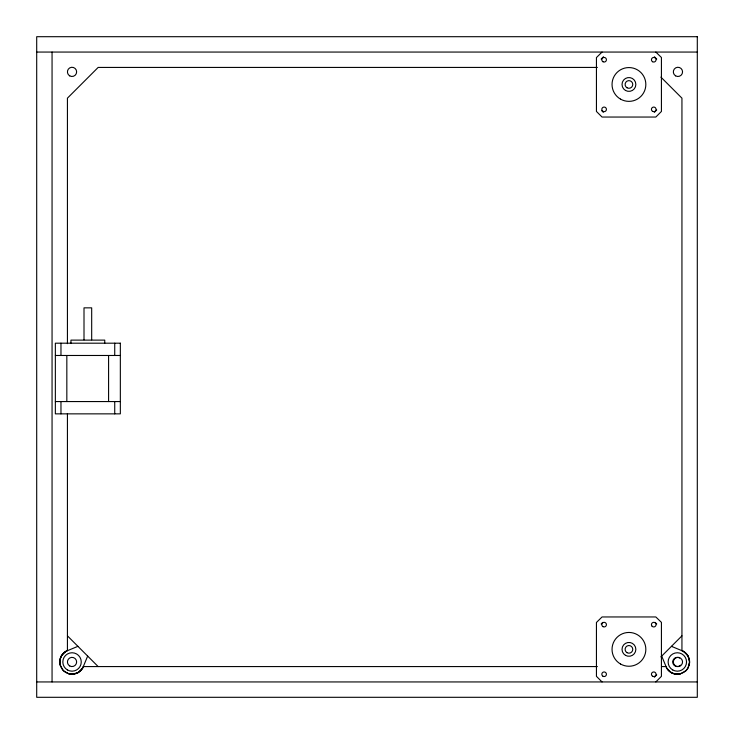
<?xml version="1.0" encoding="UTF-8"?>
<svg xmlns="http://www.w3.org/2000/svg" width="734" height="734" viewBox="0 0 734 734"><rect width="100%" height="100%" fill="white"/><g stroke="black" fill="none" stroke-linecap="round" stroke-linejoin="round"><path stroke-width="1.1" d="M661.701 656.086L666.683 668.114L671.179 672.61L674.151 673.84L680.51 673.84L686.015 670.656L687.969 668.114L689.621 661.967L687.969 655.82L683.473 651.324L671.445 646.342M688.611 666.573C691.098 660.591 688.033 653.205 682.042 650.728M77.914 646.342L65.886 651.324L61.39 655.82L60.16 658.783L60.16 665.151L63.344 670.656L68.849 673.84L72.033 674.252L78.18 672.61L82.676 668.114L87.658 656.086M83.272 666.683C80.795 672.674 73.409 675.73 67.427 673.243M688.565 666.683C684.914 676.445 669.61 676.372 666.05 666.573L661.481 666.573M654.379 112.33L656.728 109.972M654.379 677.216L656.728 674.858M660.912 656.875L681.941 635.846M655.82 681.941L661.426 676.326L661.426 622.377L655.82 616.955L602.054 616.955L596.439 622.469L596.439 676.326L602.054 681.941M601.146 59.087L603.495 56.747M601.146 623.973L602.715 622.414M602.054 52.059L596.439 57.573L596.439 111.44L602.054 117.045L655.82 117.045L661.426 111.44L661.426 57.491L655.82 52.059M36.7 52.059L697.3 52.059M597.393 67.427L98.154 67.427L67.427 98.154L67.427 343.668M55.353 355.476L120.339 355.476M55.353 401.562L120.339 401.562M83.318 666.573L597.393 666.573M36.7 681.941L697.3 681.941M67.317 673.197C57.555 669.546 57.628 654.242 67.427 650.682L67.427 413.563M654.379 56.747L656.728 59.087M655.159 622.414L656.728 623.973M660.912 77.125L681.941 98.154L681.941 650.682M67.427 635.846L98.154 666.573M601.797 110.751L603.33 112.33M114.733 343.191L114.733 355.476M114.733 401.562L114.733 413.857M108.586 355.476L108.586 401.562M104.751 343.191L104.751 340.117L70.95 340.117L70.95 343.191M91.686 339.805L91.686 307.849L84.006 307.849L84.006 339.805M66.831 355.476L66.831 401.562M60.968 343.191L60.968 355.476M60.968 401.562L60.968 413.857M52.059 52.059L52.059 681.941M683.473 651.324A12.294 12.294 0 0 1 689.198 665.151M680.51 673.84A12.294 12.294 0 0 1 666.683 668.114M680.583 665.224A4.606 4.606 0 0 1 674.362 665.499A4.606 4.606 0 0 1 673.555 659.325A4.606 4.606 0 0 1 679.629 657.976M82.676 668.114A12.294 12.294 0 0 1 68.849 673.84M60.16 665.151A12.294 12.294 0 0 1 65.886 651.324M697.3 36.7L36.7 36.7L36.7 697.3L697.3 697.3L697.3 36.7M120.339 343.191L55.353 343.191L55.353 413.857L120.339 413.857L120.339 343.191M672.72 669.949A9.221 9.221 0 0 0 686.547 661.967A9.221 9.221 0 0 0 672.72 653.985A9.221 9.221 0 0 0 672.72 669.949M67.427 669.949A9.221 9.221 0 0 0 81.254 661.967A9.221 9.221 0 0 0 67.427 653.985A9.221 9.221 0 0 0 67.427 669.949M69.73 665.958A4.606 4.606 0 0 0 76.639 661.967A4.606 4.606 0 0 0 69.73 657.976A4.606 4.606 0 0 0 69.73 665.958M602.972 61.739A2.303 2.303 0 0 0 606.431 59.748A2.303 2.303 0 0 0 602.972 57.747A2.303 2.303 0 0 0 602.972 61.739M652.59 61.739A2.303 2.303 0 0 0 656.049 59.748A2.303 2.303 0 0 0 652.59 57.747A2.303 2.303 0 0 0 652.59 61.739M602.972 111.366A2.303 2.303 0 0 0 606.431 109.366A2.303 2.303 0 0 0 602.972 107.366A2.303 2.303 0 0 0 602.972 111.366M652.59 111.366A2.303 2.303 0 0 0 656.049 109.366A2.303 2.303 0 0 0 652.59 107.366A2.303 2.303 0 0 0 652.59 111.366M620.487 99.099A16.9 16.9 0 0 0 645.837 84.465A16.9 16.9 0 0 0 620.487 69.831A16.9 16.9 0 0 0 620.487 99.099M625.478 90.447A6.909 6.909 0 0 0 635.846 84.465A6.909 6.909 0 0 0 625.478 78.474A6.909 6.909 0 0 0 625.478 90.447M627.019 87.786A3.844 3.844 0 0 0 632.772 84.465A3.844 3.844 0 0 0 627.019 81.135A3.844 3.844 0 0 0 627.019 87.786M602.972 626.634A2.303 2.303 0 0 0 606.431 624.634A2.303 2.303 0 0 0 602.972 622.634A2.303 2.303 0 0 0 602.972 626.634M652.113 626.267A2.303 2.303 0 0 0 655.976 625.23A2.303 2.303 0 0 0 653.15 622.404A2.303 2.303 0 0 0 652.113 626.267M602.972 676.253A2.303 2.303 0 0 0 606.431 674.252A2.303 2.303 0 0 0 602.972 672.261A2.303 2.303 0 0 0 602.972 676.253M652.59 676.253A2.303 2.303 0 0 0 656.049 674.252A2.303 2.303 0 0 0 652.59 672.261A2.303 2.303 0 0 0 652.59 676.253M620.487 663.986A16.9 16.9 0 0 0 645.837 649.351A16.9 16.9 0 0 0 620.487 634.717A16.9 16.9 0 0 0 620.487 663.986M625.478 655.343A6.909 6.909 0 0 0 635.846 649.351A6.909 6.909 0 0 0 625.478 643.369A6.909 6.909 0 0 0 625.478 655.343M627.019 652.682A3.844 3.844 0 0 0 632.772 649.351A3.844 3.844 0 0 0 627.019 646.03A3.844 3.844 0 0 0 627.019 652.682M674.684 665.224A4.606 4.606 0 0 0 682.4 663.16A4.606 4.606 0 0 0 676.757 657.517A4.606 4.606 0 0 0 674.684 665.224M675.638 75.868A4.606 4.606 0 0 0 682.556 71.877A4.606 4.606 0 0 0 675.638 67.886A4.606 4.606 0 0 0 675.638 75.868M69.73 75.868A4.606 4.606 0 0 0 76.639 71.877A4.606 4.606 0 0 0 69.73 67.886A4.606 4.606 0 0 0 69.73 75.868"/></g></svg>
